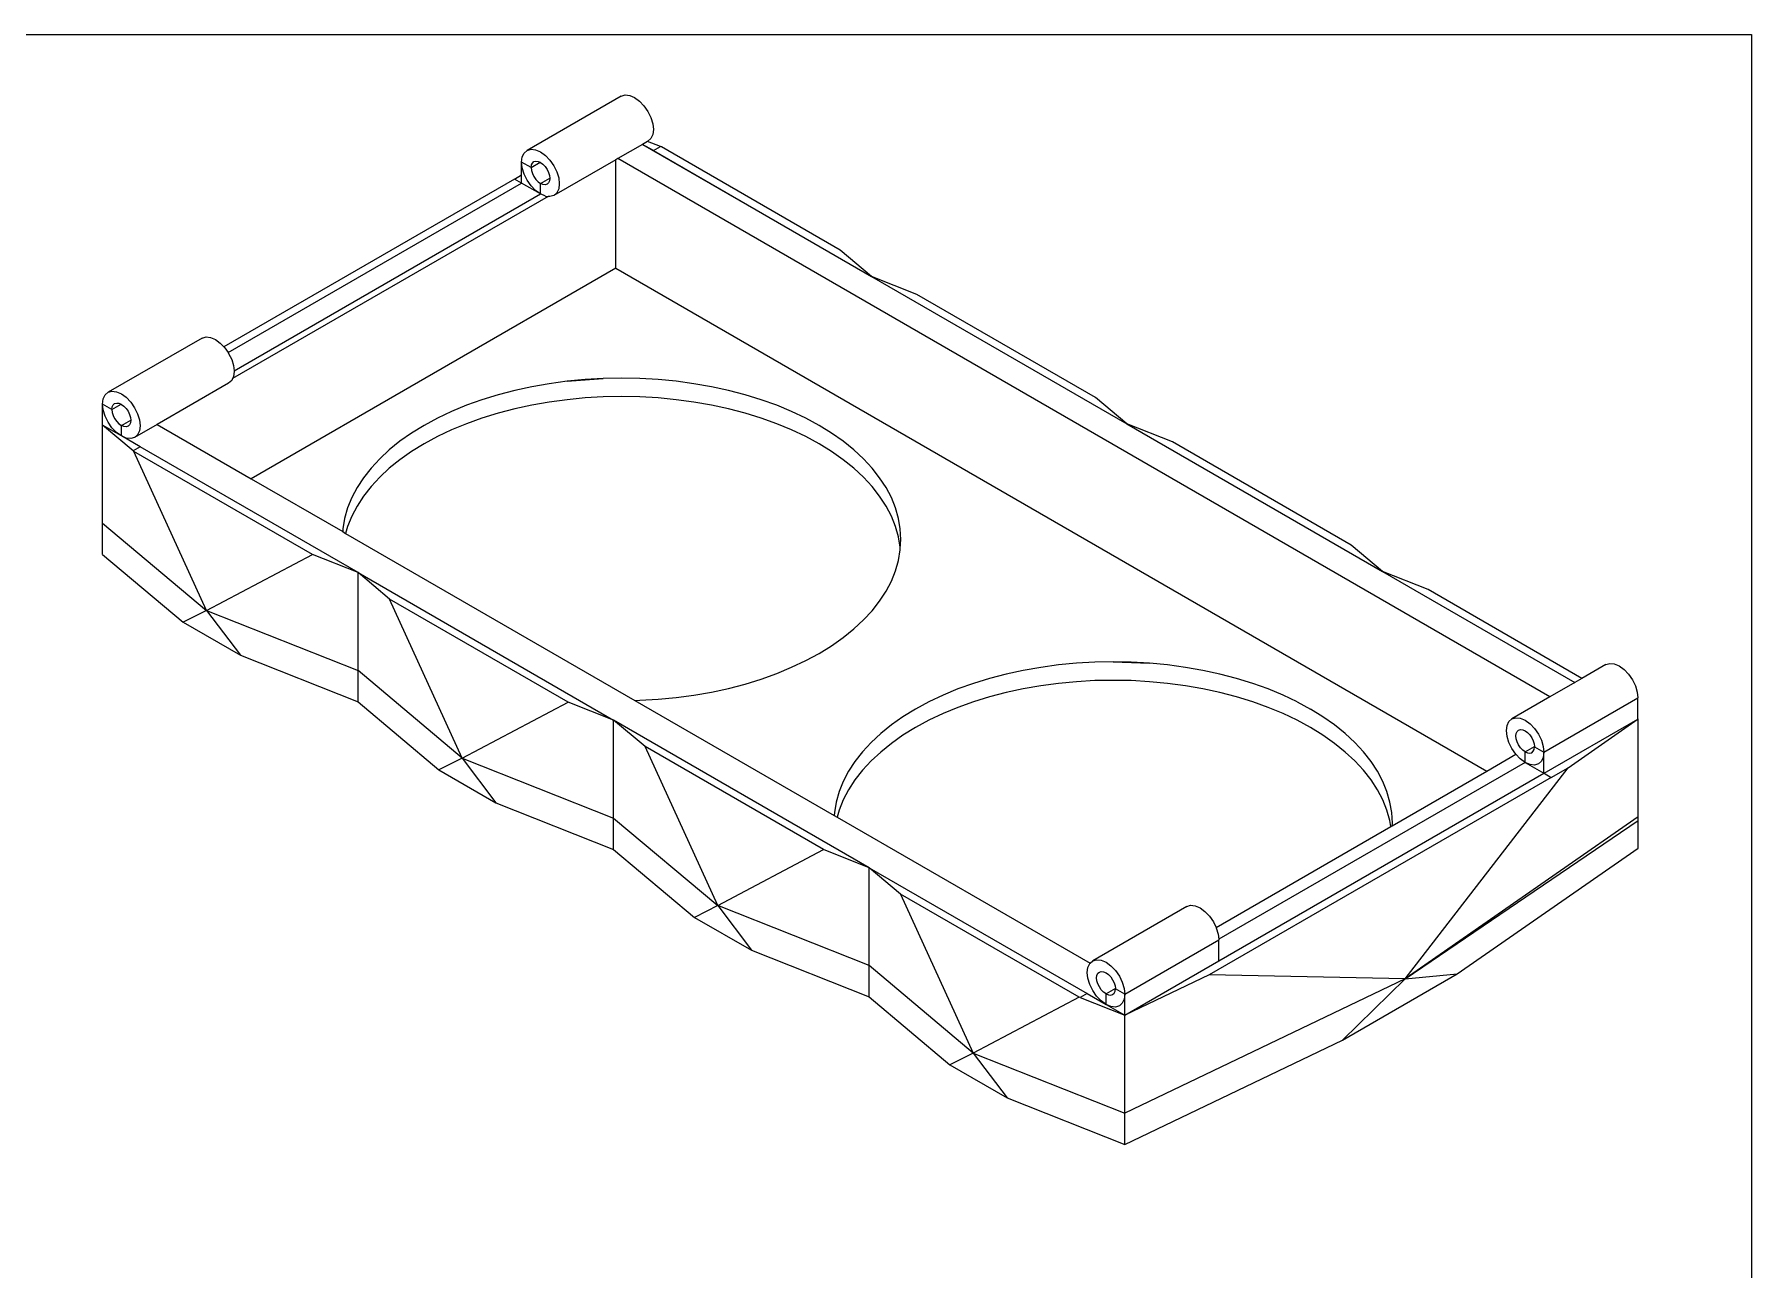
# Model space of a CAD drawing. Header units: inches. Extents: x 53.8 to 140.4, y 43.4 to 72.
# Drawn here: x 121.71 to 140.45, y 58.48 to 71.96 of the extents above; entities that cross this region are included whole.
import ezdxf

# ---------------------------------------------------------------- set-up
doc = ezdxf.new("R2010")
doc.units = ezdxf.units.IN
doc.header["$MEASUREMENT"] = 0

msp = doc.modelspace()

# ---------------------------------------------------------------- linework, layer by layer
for p, q in [((128.113, 71.286), (127.086, 70.693)), ((128.113, 71.286), (128.155, 71.298)), ((128.155, 71.298), (128.205, 71.292)), ((128.205, 71.292), (128.258, 71.269)), ((128.258, 71.269), (128.311, 71.231)), ((128.36, 71.179), (128.311, 71.231)), ((128.36, 71.179), (128.403, 71.118)), ((128.403, 71.118), (128.435, 71.052)), ((128.435, 71.052), (128.456, 70.984)), ((128.456, 70.865), (128.435, 70.822)), ((128.456, 70.984), (128.463, 70.921)), ((128.463, 70.921), (128.456, 70.865)), ((127.033, 70.621), (127.054, 70.664)), ((127.054, 70.664), (127.086, 70.693)), ((127.086, 70.693), (127.129, 70.705)), ((127.129, 70.705), (127.178, 70.7)), ((127.178, 70.7), (127.232, 70.677)), ((127.232, 70.677), (127.285, 70.638)), ((128.344, 70.759), (128.074, 70.603)), ((128.344, 70.759), (130.842, 69.317)), ((128.345, 70.759), (128.344, 70.759)), ((128.399, 70.791), (128.345, 70.759)), ((128.463, 70.691), (128.345, 70.759)), ((128.403, 70.793), (128.399, 70.791)), ((128.54, 70.735), (128.399, 70.791)), ((128.435, 70.822), (128.403, 70.793)), ((128.463, 70.691), (128.54, 70.735)), ((128.463, 70.691), (130.842, 69.318)), ((128.551, 70.731), (128.54, 70.735)), ((130.5, 69.605), (128.551, 70.731)), ((127.026, 70.565), (127.033, 70.621)), ((127.129, 70.506), (127.026, 70.565)), ((127.033, 70.502), (127.026, 70.565)), ((127.026, 70.425), (127.026, 70.565)), ((127.054, 70.434), (127.033, 70.502)), ((127.129, 70.506), (127.228, 70.563)), ((127.129, 70.506), (127.132, 70.534)), ((127.129, 70.506), (127.132, 70.474)), ((127.132, 70.534), (127.143, 70.555)), ((127.132, 70.474), (127.143, 70.441)), ((127.143, 70.555), (127.159, 70.57)), ((127.159, 70.57), (127.18, 70.576)), ((127.18, 70.576), (127.205, 70.573)), ((127.205, 70.573), (127.228, 70.563)), ((127.228, 70.563), (127.232, 70.562)), ((127.232, 70.562), (127.258, 70.542)), ((127.258, 70.542), (127.283, 70.517)), ((127.283, 70.517), (127.304, 70.486)), ((127.285, 70.638), (127.334, 70.587)), ((127.304, 70.486), (127.32, 70.453)), ((127.334, 70.587), (127.377, 70.526)), ((128.053, 70.591), (127.377, 70.2)), ((127.377, 70.526), (127.409, 70.459)), ((127.409, 70.459), (127.43, 70.392)), ((128.074, 70.603), (128.053, 70.591)), ((128.053, 69.407), (128.053, 70.591)), ((138.247, 64.73), (128.074, 70.603)), ((126.949, 70.38), (123.777, 68.549)), ((123.823, 68.486), (127.026, 70.335)), ((126.949, 70.38), (127.026, 70.425)), ((127.026, 70.336), (126.949, 70.38)), ((127.026, 70.336), (127.026, 70.425)), ((127.026, 70.335), (127.026, 70.336)), ((127.232, 70.217), (127.026, 70.335)), ((127.086, 70.368), (127.054, 70.434)), ((127.129, 70.307), (127.086, 70.368)), ((127.178, 70.255), (127.129, 70.307)), ((127.143, 70.441), (127.159, 70.407)), ((127.159, 70.407), (127.18, 70.377)), ((127.18, 70.377), (127.205, 70.351)), ((127.205, 70.351), (127.232, 70.332)), ((127.232, 70.332), (127.334, 70.391)), ((127.232, 70.217), (127.232, 70.332)), ((127.258, 70.32), (127.232, 70.332)), ((127.283, 70.318), (127.258, 70.32)), ((127.304, 70.324), (127.283, 70.318)), ((127.32, 70.338), (127.304, 70.324)), ((127.32, 70.453), (127.331, 70.419)), ((127.331, 70.36), (127.32, 70.338)), ((127.331, 70.419), (127.334, 70.391)), ((127.334, 70.387), (127.331, 70.36)), ((127.334, 70.391), (127.334, 70.387)), ((127.43, 70.273), (127.409, 70.229)), ((127.43, 70.392), (127.437, 70.328)), ((127.437, 70.328), (127.43, 70.273)), ((127.316, 70.19), (123.872, 68.202)), ((123.889, 68.287), (127.232, 70.217)), ((127.232, 70.217), (127.178, 70.255)), ((127.285, 70.194), (127.232, 70.217)), ((127.285, 70.194), (127.316, 70.19)), ((127.334, 70.188), (127.316, 70.19)), ((127.377, 70.2), (127.334, 70.188)), ((127.409, 70.229), (127.377, 70.2)), ((130.842, 69.318), (130.5, 69.605)), ((128.053, 69.407), (124.073, 67.109)), ((128.053, 69.407), (137.558, 63.919)), ((130.842, 69.318), (133.63, 67.708)), ((131.339, 69.121), (130.842, 69.318)), ((130.842, 69.318), (130.842, 69.317)), ((130.842, 69.317), (133.63, 67.707)), ((133.289, 67.995), (131.339, 69.121)), ((123.539, 68.645), (122.513, 68.053)), ((123.539, 68.645), (123.582, 68.657)), ((123.582, 68.657), (123.631, 68.652)), ((123.631, 68.652), (123.684, 68.629)), ((123.684, 68.629), (123.737, 68.59)), ((123.737, 68.59), (123.777, 68.549)), ((123.777, 68.549), (123.787, 68.539)), ((123.787, 68.539), (123.823, 68.486)), ((123.823, 68.486), (123.829, 68.478)), ((123.829, 68.478), (123.862, 68.411)), ((123.862, 68.411), (123.882, 68.344)), ((123.882, 68.225), (123.872, 68.202)), ((123.882, 68.344), (123.889, 68.287)), ((123.889, 68.28), (123.882, 68.225)), ((123.889, 68.287), (123.889, 68.28)), ((122.46, 67.98), (122.48, 68.024)), ((122.48, 68.024), (122.513, 68.053)), ((122.513, 68.053), (122.555, 68.065)), ((122.555, 68.065), (122.605, 68.059)), ((122.605, 68.059), (122.658, 68.036)), ((122.658, 68.036), (122.711, 67.998)), ((123.829, 68.152), (123.048, 67.701)), ((123.862, 68.181), (123.829, 68.152)), ((123.872, 68.202), (123.862, 68.181)), ((126.768, 68.026), (126.592, 67.972)), ((126.95, 68.073), (126.768, 68.026)), ((127.136, 68.114), (126.95, 68.073)), ((127.327, 68.147), (127.136, 68.114)), ((127.522, 68.174), (127.327, 68.147)), ((127.522, 68.174), (127.917, 68.204)), ((127.718, 68.192), (127.522, 68.174)), ((127.917, 68.204), (127.718, 68.192)), ((128.116, 68.207), (127.917, 68.204)), ((128.315, 68.204), (128.116, 68.207)), ((128.514, 68.192), (128.315, 68.204)), ((128.711, 68.174), (128.514, 68.192)), ((128.905, 68.147), (128.711, 68.174)), ((129.096, 68.114), (128.905, 68.147)), ((129.282, 68.073), (129.096, 68.114)), ((129.464, 68.026), (129.282, 68.073)), ((129.64, 67.972), (129.464, 68.026)), ((122.453, 67.925), (122.46, 67.98)), ((122.555, 67.865), (122.453, 67.925)), ((122.46, 67.861), (122.453, 67.925)), ((122.453, 67.695), (122.453, 67.925)), ((122.48, 67.794), (122.46, 67.861)), ((122.555, 67.865), (122.655, 67.923)), ((122.555, 67.865), (122.559, 67.893)), ((122.555, 67.865), (122.559, 67.834)), ((122.559, 67.893), (122.569, 67.915)), ((122.569, 67.915), (122.585, 67.929)), ((122.585, 67.929), (122.607, 67.935)), ((122.607, 67.935), (122.631, 67.933)), ((122.631, 67.933), (122.655, 67.923)), ((122.655, 67.923), (122.658, 67.921)), ((122.658, 67.921), (122.685, 67.902)), ((122.685, 67.902), (122.709, 67.876)), ((122.709, 67.876), (122.731, 67.846)), ((122.711, 67.998), (122.761, 67.946)), ((122.731, 67.846), (122.747, 67.812)), ((122.761, 67.946), (122.803, 67.885)), ((122.803, 67.885), (122.836, 67.819)), ((126.261, 67.844), (126.107, 67.771)), ((126.423, 67.911), (126.261, 67.844)), ((126.592, 67.972), (126.423, 67.911)), ((126.95, 67.872), (126.768, 67.824)), ((127.136, 67.912), (126.95, 67.872)), ((127.327, 67.946), (127.136, 67.912)), ((127.522, 67.972), (127.327, 67.946)), ((127.718, 67.991), (127.522, 67.972)), ((127.917, 68.002), (127.718, 67.991)), ((128.116, 68.006), (127.917, 68.002)), ((128.315, 68.002), (128.116, 68.006)), ((128.514, 67.991), (128.315, 68.002)), ((128.711, 67.972), (128.514, 67.991)), ((128.905, 67.946), (128.711, 67.972)), ((129.096, 67.912), (128.905, 67.946)), ((129.282, 67.872), (129.096, 67.912)), ((129.464, 67.824), (129.282, 67.872)), ((129.809, 67.911), (129.64, 67.972)), ((129.972, 67.844), (129.809, 67.911)), ((130.126, 67.771), (129.972, 67.844)), ((133.63, 67.708), (133.289, 67.995)), ((122.453, 66.626), (122.453, 67.695)), ((122.787, 67.414), (122.453, 67.695)), ((122.658, 67.576), (122.453, 67.695)), ((122.513, 67.727), (122.48, 67.794)), ((122.555, 67.666), (122.513, 67.727)), ((122.605, 67.615), (122.555, 67.666)), ((122.559, 67.834), (122.569, 67.8)), ((122.569, 67.8), (122.585, 67.767)), ((122.585, 67.767), (122.607, 67.736)), ((122.607, 67.736), (122.631, 67.71)), ((122.631, 67.71), (122.658, 67.691)), ((122.658, 67.691), (122.76, 67.75)), ((122.658, 67.576), (122.658, 67.691)), ((122.685, 67.68), (122.658, 67.691)), ((122.709, 67.677), (122.685, 67.68)), ((122.731, 67.683), (122.709, 67.677)), ((122.747, 67.697), (122.731, 67.683)), ((122.747, 67.812), (122.757, 67.779)), ((122.757, 67.719), (122.747, 67.697)), ((122.757, 67.779), (122.76, 67.75)), ((122.761, 67.747), (122.757, 67.719)), ((122.76, 67.75), (122.761, 67.747)), ((123.048, 67.701), (122.803, 67.56)), ((122.836, 67.819), (122.856, 67.751)), ((122.856, 67.751), (122.863, 67.688)), ((122.863, 67.688), (122.856, 67.632)), ((123.048, 67.701), (124.073, 67.109)), ((125.961, 67.692), (125.825, 67.608)), ((126.107, 67.771), (125.961, 67.692)), ((126.423, 67.709), (126.261, 67.642)), ((126.592, 67.77), (126.423, 67.709)), ((126.768, 67.824), (126.592, 67.77)), ((129.64, 67.77), (129.464, 67.824)), ((129.809, 67.709), (129.64, 67.77)), ((129.972, 67.642), (129.809, 67.709)), ((130.271, 67.692), (130.126, 67.771)), ((130.408, 67.608), (130.271, 67.692)), ((134.128, 67.511), (133.63, 67.708)), ((133.63, 67.708), (136.419, 66.098)), ((133.63, 67.708), (133.63, 67.707)), ((133.63, 67.707), (136.419, 66.097)), ((122.658, 67.576), (122.605, 67.615)), ((122.711, 67.553), (122.658, 67.576)), ((122.863, 67.458), (122.658, 67.576)), ((122.761, 67.548), (122.711, 67.553)), ((122.803, 67.56), (122.761, 67.548)), ((122.836, 67.589), (122.803, 67.56)), ((122.856, 67.632), (122.836, 67.589)), ((125.698, 67.519), (125.582, 67.425)), ((125.825, 67.608), (125.698, 67.519)), ((125.961, 67.49), (125.825, 67.406)), ((126.107, 67.569), (125.961, 67.49)), ((126.261, 67.642), (126.107, 67.569)), ((130.126, 67.569), (129.972, 67.642)), ((130.271, 67.49), (130.126, 67.569)), ((130.408, 67.406), (130.271, 67.49)), ((130.534, 67.519), (130.408, 67.608)), ((130.65, 67.425), (130.534, 67.519)), ((136.078, 66.385), (134.128, 67.511)), ((122.863, 67.458), (122.787, 67.414)), ((122.794, 67.407), (122.787, 67.414)), ((123.587, 65.671), (122.794, 67.407)), ((124.744, 66.282), (122.794, 67.407)), ((125.242, 66.085), (122.863, 67.458)), ((125.477, 67.327), (125.383, 67.226)), ((125.582, 67.425), (125.477, 67.327)), ((125.698, 67.317), (125.582, 67.224)), ((125.825, 67.406), (125.698, 67.317)), ((130.534, 67.317), (130.408, 67.406)), ((130.65, 67.224), (130.534, 67.317)), ((130.756, 67.327), (130.65, 67.425)), ((130.756, 67.327), (130.85, 67.226)), ((124.073, 67.109), (125.073, 66.532)), ((125.3, 67.121), (125.23, 67.013)), ((125.383, 67.226), (125.3, 67.121)), ((125.477, 67.126), (125.383, 67.024)), ((125.582, 67.224), (125.477, 67.126)), ((130.756, 67.126), (130.65, 67.224)), ((130.85, 67.024), (130.756, 67.126)), ((130.932, 67.121), (130.85, 67.226)), ((131.002, 67.013), (130.932, 67.121)), ((125.172, 66.903), (125.127, 66.791)), ((125.23, 67.013), (125.172, 66.903)), ((125.3, 66.919), (125.23, 66.812)), ((125.383, 67.024), (125.3, 66.919)), ((130.932, 66.919), (130.85, 67.024)), ((131.002, 66.812), (130.932, 66.919)), ((131.06, 66.903), (131.002, 67.013)), ((131.105, 66.791), (131.06, 66.903)), ((125.127, 66.791), (125.094, 66.677)), ((125.23, 66.812), (125.172, 66.701)), ((131.06, 66.701), (131.002, 66.812)), ((131.138, 66.677), (131.105, 66.791)), ((122.453, 66.284), (122.453, 66.626)), ((122.453, 66.626), (123.587, 65.671)), ((125.075, 66.563), (125.073, 66.532)), ((125.073, 66.532), (125.105, 66.513)), ((125.094, 66.677), (125.075, 66.563)), ((125.127, 66.589), (125.105, 66.513)), ((125.172, 66.701), (125.127, 66.589)), ((131.105, 66.589), (131.06, 66.701)), ((131.138, 66.476), (131.105, 66.589)), ((131.157, 66.563), (131.138, 66.677)), ((131.164, 66.448), (131.157, 66.563)), ((125.105, 66.513), (128.262, 64.691)), ((131.157, 66.361), (131.138, 66.476)), ((131.158, 66.347), (131.157, 66.361)), ((131.157, 66.333), (131.158, 66.347)), ((131.158, 66.347), (131.164, 66.448)), ((136.419, 66.098), (136.078, 66.385)), ((122.453, 66.284), (123.334, 65.543)), ((123.587, 65.671), (124.744, 66.282)), ((125.242, 66.085), (124.744, 66.282)), ((131.105, 66.104), (131.138, 66.218)), ((131.138, 66.218), (131.157, 66.333)), ((125.242, 65.016), (125.242, 66.085)), ((125.583, 65.797), (125.242, 66.085)), ((125.242, 66.085), (128.03, 64.475)), ((131.002, 65.882), (131.06, 65.992)), ((131.06, 65.992), (131.105, 66.104)), ((136.419, 66.098), (138.518, 64.886)), ((136.419, 66.098), (136.419, 66.097)), ((136.917, 65.901), (136.419, 66.098)), ((136.419, 66.097), (138.517, 64.886)), ((127.533, 64.672), (125.583, 65.797)), ((126.376, 64.061), (125.583, 65.797)), ((130.85, 65.669), (130.932, 65.774)), ((130.932, 65.774), (131.002, 65.882)), ((138.596, 64.931), (136.917, 65.901)), ((123.587, 65.671), (123.334, 65.543)), ((123.587, 65.671), (123.957, 65.183)), ((123.587, 65.671), (125.242, 65.016)), ((130.756, 65.568), (130.85, 65.669)), ((123.334, 65.543), (123.957, 65.183)), ((130.534, 65.376), (130.65, 65.47)), ((130.65, 65.47), (130.756, 65.568)), ((130.271, 65.203), (130.408, 65.287)), ((130.408, 65.287), (130.534, 65.376)), ((123.957, 65.183), (125.242, 64.674)), ((129.809, 64.985), (129.972, 65.052)), ((129.972, 65.052), (130.126, 65.125)), ((130.126, 65.125), (130.271, 65.203)), ((132.69, 65.051), (132.499, 65.018)), ((132.884, 65.077), (132.69, 65.051)), ((133.081, 65.096), (132.884, 65.077)), ((133.28, 65.107), (133.081, 65.096)), ((133.479, 65.111), (133.28, 65.107)), ((133.479, 65.111), (133.877, 65.096)), ((133.678, 65.107), (133.479, 65.111)), ((133.877, 65.096), (133.678, 65.107)), ((134.074, 65.077), (133.877, 65.096)), ((134.268, 65.051), (134.074, 65.077)), ((134.459, 65.018), (134.268, 65.051)), ((138.857, 65.082), (138.596, 64.931)), ((138.857, 65.082), (138.9, 65.094)), ((138.9, 65.094), (138.949, 65.089)), ((138.949, 65.089), (139.002, 65.066)), ((139.002, 65.066), (139.055, 65.027)), ((139.105, 64.976), (139.055, 65.027)), ((125.242, 64.674), (125.242, 65.016)), ((126.376, 64.061), (125.242, 65.016)), ((129.282, 64.822), (129.464, 64.869)), ((129.464, 64.869), (129.64, 64.924)), ((129.64, 64.924), (129.809, 64.985)), ((131.955, 64.875), (131.786, 64.815)), ((132.131, 64.93), (131.955, 64.875)), ((132.313, 64.977), (132.131, 64.93)), ((132.499, 65.018), (132.313, 64.977)), ((132.69, 64.849), (132.499, 64.816)), ((132.884, 64.876), (132.69, 64.849)), ((133.081, 64.894), (132.884, 64.876)), ((133.28, 64.906), (133.081, 64.894)), ((133.479, 64.909), (133.28, 64.906)), ((133.678, 64.906), (133.479, 64.909)), ((133.877, 64.894), (133.678, 64.906)), ((134.074, 64.876), (133.877, 64.894)), ((134.268, 64.849), (134.074, 64.876)), ((134.459, 64.816), (134.268, 64.849)), ((134.645, 64.977), (134.459, 65.018)), ((134.827, 64.93), (134.645, 64.977)), ((135.003, 64.875), (134.827, 64.93)), ((135.172, 64.815), (135.003, 64.875)), ((138.517, 64.886), (138.247, 64.73)), ((138.518, 64.886), (138.517, 64.886)), ((138.596, 64.931), (138.518, 64.886)), ((139.105, 64.976), (139.147, 64.915)), ((139.147, 64.915), (139.18, 64.848)), ((139.18, 64.848), (139.2, 64.781)), ((125.242, 64.674), (126.123, 63.932)), ((126.376, 64.061), (127.533, 64.672)), ((128.03, 64.475), (127.533, 64.672)), ((128.262, 64.691), (128.315, 64.692)), ((128.262, 64.691), (130.436, 63.436)), ((128.315, 64.692), (128.514, 64.703)), ((128.514, 64.703), (128.711, 64.722)), ((128.711, 64.722), (128.905, 64.748)), ((128.905, 64.748), (129.096, 64.781)), ((129.096, 64.781), (129.282, 64.822)), ((131.469, 64.674), (131.324, 64.596)), ((131.624, 64.747), (131.469, 64.674)), ((131.786, 64.815), (131.624, 64.747)), ((131.955, 64.674), (131.786, 64.613)), ((132.131, 64.728), (131.955, 64.674)), ((132.313, 64.775), (132.131, 64.728)), ((132.499, 64.816), (132.313, 64.775)), ((134.645, 64.775), (134.459, 64.816)), ((134.827, 64.728), (134.645, 64.775)), ((135.003, 64.674), (134.827, 64.728)), ((135.172, 64.613), (135.003, 64.674)), ((135.334, 64.747), (135.172, 64.815)), ((135.489, 64.674), (135.334, 64.747)), ((135.489, 64.674), (135.634, 64.596)), ((138.247, 64.73), (137.831, 64.49)), ((138.181, 64.125), (139.207, 64.717)), ((139.2, 64.781), (139.207, 64.717)), ((139.207, 64.488), (139.207, 64.717)), ((128.03, 63.406), (128.03, 64.475)), ((128.372, 64.187), (128.03, 64.475)), ((130.819, 62.864), (128.03, 64.475)), ((131.187, 64.512), (131.061, 64.423)), ((131.324, 64.596), (131.187, 64.512)), ((131.469, 64.473), (131.324, 64.394)), ((131.624, 64.546), (131.469, 64.473)), ((131.786, 64.613), (131.624, 64.546)), ((135.334, 64.546), (135.172, 64.613)), ((135.489, 64.473), (135.334, 64.546)), ((135.634, 64.394), (135.489, 64.473)), ((135.77, 64.512), (135.634, 64.596)), ((135.897, 64.423), (135.77, 64.512)), ((137.798, 64.461), (137.831, 64.49)), ((137.831, 64.49), (137.873, 64.502)), ((137.873, 64.502), (137.923, 64.496)), ((137.923, 64.496), (137.976, 64.473)), ((137.976, 64.473), (138.029, 64.435)), ((138.182, 63.895), (139.207, 64.487)), ((138.444, 63.956), (139.208, 64.488)), ((139.208, 64.488), (139.207, 64.488)), ((139.207, 64.488), (139.208, 64.488)), ((139.207, 64.487), (139.208, 64.488)), ((139.207, 64.487), (139.207, 64.488)), ((139.207, 64.488), (139.207, 64.488)), ((139.208, 63.419), (139.208, 64.488)), ((130.945, 64.329), (130.839, 64.231)), ((131.061, 64.423), (130.945, 64.329)), ((131.187, 64.31), (131.061, 64.221)), ((131.324, 64.394), (131.187, 64.31)), ((135.77, 64.31), (135.634, 64.394)), ((135.897, 64.221), (135.77, 64.31)), ((136.013, 64.329), (135.897, 64.423)), ((136.118, 64.231), (136.013, 64.329)), ((137.771, 64.362), (137.778, 64.417)), ((137.778, 64.298), (137.771, 64.362)), ((137.778, 64.417), (137.798, 64.461)), ((137.798, 64.231), (137.778, 64.298)), ((137.873, 64.303), (137.877, 64.33)), ((137.877, 64.271), (137.873, 64.303)), ((137.877, 64.33), (137.887, 64.352)), ((137.887, 64.352), (137.903, 64.367)), ((137.903, 64.367), (137.925, 64.373)), ((137.925, 64.373), (137.949, 64.37)), ((137.949, 64.37), (137.976, 64.358)), ((137.976, 64.358), (138.003, 64.339)), ((138.003, 64.339), (138.027, 64.313)), ((138.027, 64.313), (138.049, 64.283)), ((138.029, 64.435), (138.079, 64.383)), ((138.049, 64.283), (138.065, 64.25)), ((138.079, 64.383), (138.121, 64.322)), ((138.121, 64.322), (138.154, 64.256)), ((130.321, 63.062), (128.372, 64.187)), ((129.165, 62.451), (128.372, 64.187)), ((130.745, 64.13), (130.663, 64.025)), ((130.839, 64.231), (130.745, 64.13)), ((130.945, 64.127), (130.839, 64.03)), ((131.061, 64.221), (130.945, 64.127)), ((136.013, 64.127), (135.897, 64.221)), ((136.118, 64.03), (136.013, 64.127)), ((136.212, 64.13), (136.118, 64.231)), ((136.295, 64.025), (136.212, 64.13)), ((137.558, 63.919), (137.875, 64.102)), ((137.831, 64.164), (137.798, 64.231)), ((137.873, 64.103), (137.831, 64.164)), ((137.875, 64.102), (137.873, 64.103)), ((137.923, 64.052), (137.875, 64.102)), ((137.887, 64.237), (137.877, 64.271)), ((137.903, 64.204), (137.887, 64.237)), ((137.925, 64.173), (137.903, 64.204)), ((137.949, 64.148), (137.925, 64.173)), ((137.976, 64.128), (137.949, 64.148)), ((137.976, 64.128), (138.078, 64.187)), ((137.976, 64.013), (137.976, 64.128)), ((137.976, 64.128), (138.003, 64.117)), ((138.003, 64.117), (138.027, 64.114)), ((138.027, 64.114), (138.049, 64.12)), ((138.049, 64.12), (138.065, 64.135)), ((138.065, 64.25), (138.075, 64.216)), ((138.065, 64.135), (138.075, 64.156)), ((138.075, 64.216), (138.078, 64.187)), ((138.075, 64.156), (138.079, 64.184)), ((138.078, 64.187), (138.079, 64.184)), ((138.079, 64.184), (138.181, 64.125)), ((138.154, 64.256), (138.174, 64.188)), ((138.174, 64.188), (138.181, 64.125)), ((138.181, 64.125), (138.174, 64.069)), ((138.181, 63.895), (138.181, 64.125)), ((126.376, 64.061), (126.123, 63.932)), ((126.123, 63.932), (126.746, 63.573)), ((126.376, 64.061), (128.03, 63.406)), ((126.376, 64.061), (126.746, 63.573)), ((130.593, 63.917), (130.535, 63.807)), ((130.663, 64.025), (130.593, 63.917)), ((130.745, 63.928), (130.663, 63.823)), ((130.839, 64.03), (130.745, 63.928)), ((137.976, 64.013), (134.633, 62.083)), ((136.212, 63.928), (136.118, 64.03)), ((136.295, 63.823), (136.212, 63.928)), ((136.365, 63.917), (136.295, 64.025)), ((136.423, 63.807), (136.365, 63.917)), ((136.525, 63.323), (137.558, 63.919)), ((136.668, 61.652), (138.444, 63.956)), ((137.976, 64.013), (137.923, 64.052)), ((137.976, 64.013), (138.181, 63.895)), ((138.029, 63.991), (137.976, 64.013)), ((138.079, 63.985), (138.029, 63.991)), ((138.121, 63.997), (138.079, 63.985)), ((138.154, 64.026), (138.121, 63.997)), ((138.174, 64.069), (138.154, 64.026)), ((138.26, 63.85), (138.444, 63.956)), ((130.535, 63.807), (130.49, 63.695)), ((130.593, 63.715), (130.535, 63.605)), ((130.663, 63.823), (130.593, 63.715)), ((138.26, 63.85), (134.528, 61.696)), ((134.634, 61.847), (138.181, 63.895)), ((136.365, 63.715), (136.295, 63.823)), ((136.423, 63.605), (136.365, 63.715)), ((136.468, 63.695), (136.423, 63.807)), ((138.181, 63.895), (138.182, 63.895)), ((138.182, 63.895), (138.26, 63.85)), ((126.746, 63.573), (128.03, 63.064)), ((130.457, 63.581), (130.438, 63.467)), ((130.49, 63.695), (130.457, 63.581)), ((130.535, 63.605), (130.49, 63.493)), ((136.468, 63.493), (136.423, 63.605)), ((136.501, 63.581), (136.468, 63.695)), ((136.52, 63.467), (136.501, 63.581)), ((128.03, 63.064), (128.03, 63.406)), ((128.03, 63.406), (129.165, 62.451)), ((130.438, 63.467), (130.436, 63.436)), ((130.436, 63.436), (130.468, 63.417)), ((130.49, 63.493), (130.468, 63.417)), ((130.468, 63.417), (133.228, 61.823)), ((136.501, 63.379), (136.468, 63.493)), ((136.512, 63.315), (136.501, 63.379)), ((136.527, 63.351), (136.52, 63.467)), ((136.525, 63.323), (136.527, 63.351)), ((139.208, 63.419), (136.668, 61.652)), ((136.668, 61.652), (139.208, 63.38)), ((139.208, 63.38), (139.208, 63.419)), ((139.208, 63.077), (139.208, 63.38)), ((134.604, 62.213), (136.512, 63.315)), ((136.512, 63.315), (136.525, 63.323)), ((128.03, 63.064), (128.911, 62.322)), ((129.165, 62.451), (130.321, 63.062)), ((130.819, 62.864), (130.321, 63.062)), ((137.235, 61.705), (139.208, 63.077)), ((130.819, 61.796), (130.819, 62.864)), ((131.16, 62.577), (130.819, 62.864)), ((130.819, 62.864), (133.197, 61.491)), ((129.165, 62.451), (128.911, 62.322)), ((129.165, 62.451), (129.534, 61.963)), ((130.819, 61.796), (129.165, 62.451)), ((133.11, 61.452), (131.16, 62.577)), ((131.16, 62.577), (131.954, 60.841)), ((134.284, 62.442), (133.257, 61.849)), ((134.284, 62.442), (134.326, 62.454)), ((134.326, 62.454), (134.376, 62.448)), ((134.376, 62.448), (134.429, 62.425)), ((134.429, 62.425), (134.482, 62.387)), ((128.911, 62.322), (129.534, 61.963)), ((134.531, 62.335), (134.482, 62.387)), ((134.531, 62.335), (134.574, 62.274)), ((134.574, 62.274), (134.604, 62.213)), ((134.604, 62.213), (134.606, 62.208)), ((133.608, 61.484), (134.634, 62.077)), ((134.606, 62.208), (134.627, 62.14)), ((134.627, 62.14), (134.633, 62.083)), ((134.633, 62.083), (134.634, 62.077)), ((134.634, 61.847), (134.634, 62.077)), ((129.534, 61.963), (130.819, 61.454)), ((133.228, 61.823), (133.257, 61.849)), ((133.257, 61.849), (133.3, 61.861)), ((133.3, 61.861), (133.349, 61.856)), ((133.349, 61.856), (133.403, 61.833)), ((133.608, 61.254), (134.634, 61.847)), ((130.819, 61.454), (130.819, 61.796)), ((131.954, 60.841), (130.819, 61.796)), ((133.197, 61.721), (133.204, 61.777)), ((133.204, 61.658), (133.197, 61.721)), ((133.204, 61.777), (133.225, 61.82)), ((133.225, 61.59), (133.204, 61.658)), ((133.225, 61.82), (133.228, 61.823)), ((133.3, 61.662), (133.303, 61.69)), ((133.303, 61.63), (133.3, 61.662)), ((133.303, 61.69), (133.314, 61.712)), ((133.314, 61.712), (133.33, 61.726)), ((133.33, 61.726), (133.351, 61.732)), ((133.351, 61.732), (133.376, 61.729)), ((133.376, 61.729), (133.403, 61.718)), ((133.403, 61.833), (133.456, 61.794)), ((133.403, 61.718), (133.429, 61.699)), ((133.429, 61.699), (133.454, 61.673)), ((133.454, 61.673), (133.475, 61.642)), ((133.456, 61.794), (133.505, 61.743)), ((133.505, 61.743), (133.548, 61.682)), ((133.548, 61.682), (133.58, 61.615)), ((134.528, 61.696), (133.608, 61.254)), ((136.668, 61.652), (133.608, 60.185)), ((136.668, 61.652), (134.528, 61.696)), ((135.984, 60.983), (137.235, 61.705)), ((136.668, 61.652), (135.984, 60.983)), ((136.668, 61.652), (137.235, 61.705)), ((133.197, 61.491), (133.121, 61.447)), ((133.197, 61.491), (133.403, 61.373)), ((133.257, 61.524), (133.225, 61.59)), ((133.3, 61.463), (133.257, 61.524)), ((133.314, 61.597), (133.303, 61.63)), ((133.33, 61.563), (133.314, 61.597)), ((133.351, 61.533), (133.33, 61.563)), ((133.376, 61.507), (133.351, 61.533)), ((133.403, 61.488), (133.376, 61.507)), ((133.505, 61.547), (133.403, 61.488)), ((133.403, 61.373), (133.403, 61.488)), ((133.403, 61.488), (133.429, 61.476)), ((133.429, 61.476), (133.454, 61.474)), ((133.454, 61.474), (133.475, 61.48)), ((133.475, 61.642), (133.491, 61.609)), ((133.475, 61.48), (133.491, 61.494)), ((133.491, 61.609), (133.502, 61.575)), ((133.491, 61.494), (133.502, 61.516)), ((133.502, 61.575), (133.505, 61.547)), ((133.502, 61.516), (133.505, 61.544)), ((133.505, 61.547), (133.505, 61.544)), ((133.608, 61.484), (133.505, 61.544)), ((133.58, 61.615), (133.601, 61.548)), ((133.601, 61.548), (133.608, 61.484)), ((133.608, 61.484), (133.601, 61.429)), ((133.608, 61.254), (133.608, 61.484)), ((130.819, 61.454), (131.7, 60.712)), ((133.11, 61.452), (131.954, 60.841)), ((133.121, 61.447), (133.11, 61.452)), ((133.121, 61.447), (133.608, 61.254)), ((133.349, 61.411), (133.3, 61.463)), ((133.403, 61.373), (133.349, 61.411)), ((133.456, 61.35), (133.403, 61.373)), ((133.403, 61.373), (133.608, 61.254)), ((133.505, 61.344), (133.456, 61.35)), ((133.548, 61.356), (133.505, 61.344)), ((133.58, 61.385), (133.548, 61.356)), ((133.601, 61.429), (133.58, 61.385)), ((133.608, 60.185), (133.608, 61.254)), ((133.608, 59.844), (135.984, 60.983)), ((131.954, 60.841), (131.7, 60.712)), ((131.954, 60.841), (133.608, 60.185)), ((131.954, 60.841), (132.323, 60.353)), ((131.7, 60.712), (132.323, 60.353)), ((132.323, 60.353), (133.608, 59.844)), ((133.608, 59.844), (133.608, 60.185))]:
    msp.add_line(p, q)
msp.add_lwpolyline([(102.218, 71.959), (140.447, 71.959), (140.447, 43.44), (102.218, 43.44)], close=True)

doc.saveas('drawing.dxf')
